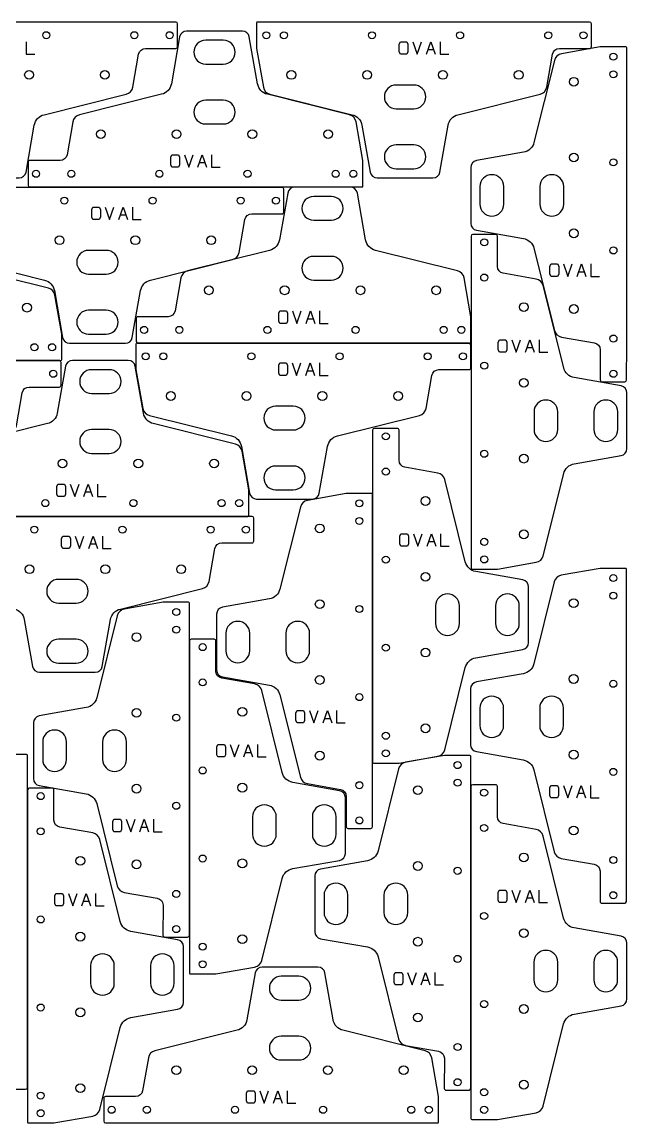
# Model space of a CAD drawing. Extents: x 0 to 2304, y 0 to 1250.
# Drawn here: x 1617 to 2304, y 0 to 1250 of the extents above; entities that cross this region are included whole.
import ezdxf

# ---------------------------------------------------------------- set-up
doc = ezdxf.new("R2010")
doc.units = 0
doc.layers.get('0').update_dxf_attribs({"linetype": 'CONTINUOUS'})
doc.layers.add('Layer 2', color=7, linetype='CONTINUOUS')

msp = doc.modelspace()

# ---------------------------------------------------------------- linework, layer by layer
for points in [[(1751.45, 1249.9973), (1414.5766, 1249.9973, 0.414213562), (1413.5766, 1248.9973), (1413.5766, 1219.9973), (1421.334, 1176.0027, 0.296213495), (1428.7629, 1168.0362), (1522.0144, 1144.786, -0.296213495), (1533.1577, 1132.8363), (1542.5432, 1079.6081, 0.363970234), (1550.4217, 1072.9973), (1613.7314, 1072.9973, 0.363970234), (1621.6099, 1079.6081), (1630.9955, 1132.8363, -0.296213495), (1642.1387, 1144.786), (1735.3903, 1168.0362, 0.296213495), (1742.8191, 1176.0027), (1749.4105, 1213.3841, -0.364085196), (1757.2922, 1219.9949), (1791.5758, 1219.981, 0.414332493), (1793.5766, 1221.981), (1793.5766, 1247.981, 0.414094641), (1791.5774, 1249.981)], [(2221.1457, 1249.973), (1884.2723, 1249.973, 0.414213562), (1883.2723, 1248.973), (1883.2723, 1219.973), (1891.0297, 1175.9784, 0.296213495), (1898.4586, 1168.0119), (1991.7101, 1144.7617, -0.296213495), (2002.8534, 1132.812), (2012.2389, 1079.5838, 0.363970234), (2020.1174, 1072.973), (2083.4271, 1072.973, 0.363970234), (2091.3056, 1079.5838), (2100.6912, 1132.812, -0.296213495), (2111.8344, 1144.7617), (2205.086, 1168.0119, 0.296213495), (2212.5148, 1175.9784), (2219.1062, 1213.3598, -0.364085196), (2226.9879, 1219.9706), (2261.2715, 1219.9567, 0.414332493), (2263.2723, 1221.9567), (2263.2723, 1247.9567, 0.414094641), (2261.2731, 1249.9567)], [(1666.1266, 1062.7468), (2003, 1062.7468, 0.414213562), (2004, 1063.7468), (2004, 1092.7468), (1996.2426, 1136.7414, 0.296213495), (1988.8137, 1144.7079), (1895.5622, 1167.9581, -0.296213495), (1884.4189, 1179.9078), (1875.0334, 1233.136, 0.363970234), (1867.1549, 1239.7468), (1803.8452, 1239.7468, 0.363970234), (1795.9667, 1233.136), (1786.5811, 1179.9078, -0.296213495), (1775.4379, 1167.9581), (1682.1863, 1144.7079, 0.296213495), (1674.7575, 1136.7414), (1668.1661, 1099.36, -0.364085196), (1660.2844, 1092.7492), (1626.0008, 1092.7631, 0.414332493), (1624, 1090.7631), (1624, 1064.7631, 0.414094641), (1625.9992, 1062.7631)], [(1825.5, 1229.2468, 1), (1825.5, 1202.2468), (1845.5, 1202.2468, 1), (1845.5, 1229.2468)], [(2303.2898, 883.7951), (2303.2898, 1220.6686, 0.414213562), (2302.2898, 1221.6686), (2273.2898, 1221.6686), (2229.2952, 1213.9111, 0.296213495), (2221.3287, 1206.4823), (2198.0785, 1113.2308, -0.296213495), (2186.1288, 1102.0875), (2132.9006, 1092.7019, 0.363970234), (2126.2898, 1084.8234), (2126.2898, 1021.5137, 0.363970234), (2132.9006, 1013.6353), (2186.1288, 1004.2497, -0.296213495), (2198.0785, 993.1064), (2221.3287, 899.8549, 0.296213495), (2229.2952, 892.426), (2266.6766, 885.8347, -0.364085196), (2273.2874, 877.953), (2273.2735, 843.6694, 0.414332493), (2275.2735, 841.6686), (2301.2735, 841.6686, 0.414094641), (2303.2735, 843.6678)], [(2061.7723, 1151.473, 1), (2061.7723, 1178.473), (2041.7723, 1178.473, 1), (2041.7723, 1151.473)], [(1825.5, 1161.2468, 1), (1825.5, 1134.2468), (1845.5, 1134.2468, 1), (1845.5, 1161.2468)], [(2061.7723, 1083.473, 1), (2061.7723, 1110.473), (2041.7723, 1110.473, 1), (2041.7723, 1083.473)], [(2136.7898, 1043.1686, 1), (2163.7898, 1043.1686), (2163.7898, 1063.1686, 1), (2136.7898, 1063.1686)], [(2204.7898, 1043.1686, 1), (2231.7898, 1043.1686), (2231.7898, 1063.1686, 1), (2204.7898, 1063.1686)], [(1788.7433, 885.4862), (2125.6167, 885.4862, 0.414213562), (2126.6167, 886.4862), (2126.6167, 915.4862), (2118.8593, 959.4808, 0.296213495), (2111.4304, 967.4473), (2018.1789, 990.6975, -0.296213495), (2007.0356, 1002.6472), (1997.6501, 1055.8754, 0.363970234), (1989.7716, 1062.4862), (1926.4619, 1062.4862, 0.363970234), (1918.5834, 1055.8754), (1909.1978, 1002.6472, -0.296213495), (1898.0546, 990.6975), (1804.803, 967.4473, 0.296213495), (1797.3742, 959.4808), (1790.7828, 922.0994, -0.364085196), (1782.9011, 915.4886), (1748.6175, 915.5025, 0.414332493), (1746.6167, 913.5025), (1746.6167, 887.5025, 0.414094641), (1748.6159, 885.5025)], [(1872.0619, 1062.2603), (1535.1885, 1062.2603, 0.414213562), (1534.1885, 1061.2603), (1534.1885, 1032.2603), (1541.9459, 988.2657, 0.296213495), (1549.3748, 980.2992), (1642.6263, 957.049, -0.296213495), (1653.7696, 945.0993), (1663.1551, 891.8711, 0.363970234), (1671.0336, 885.2603), (1734.3433, 885.2603, 0.363970234), (1742.2218, 891.8711), (1751.6074, 945.0993, -0.296213495), (1762.7506, 957.049), (1856.0022, 980.2992, 0.296213495), (1863.431, 988.2657), (1870.0224, 1025.6471, -0.364085196), (1877.9041, 1032.2579), (1912.1877, 1032.244, 0.414332493), (1914.1885, 1034.244), (1914.1885, 1060.244, 0.414094641), (1912.1893, 1062.244)], [(1948.1167, 1051.9862, 1), (1948.1167, 1024.9862), (1968.1167, 1024.9862, 1), (1968.1167, 1051.9862)], [(1324.3296, 865.8078), (1661.203, 865.8078, 0.414213562), (1662.203, 866.8078), (1662.203, 895.8078), (1654.4456, 939.8024, 0.296213495), (1647.0167, 947.7689), (1553.7652, 971.0191, -0.296213495), (1542.6219, 982.9688), (1533.2364, 1036.197, 0.363970234), (1525.3579, 1042.8078), (1462.0482, 1042.8078, 0.363970234), (1454.1697, 1036.197), (1444.7841, 982.9688, -0.296213495), (1433.6409, 971.0191), (1340.3893, 947.7689, 0.296213495), (1332.9605, 939.8024), (1326.3691, 902.421, -0.364085196), (1318.4874, 895.8102), (1284.2038, 895.8241, 0.414332493), (1282.203, 893.8241), (1282.203, 867.8241, 0.414094641), (1284.2022, 865.8241)], [(2126.631, 966.7707), (2126.631, 629.8973, 0.414213562), (2127.631, 628.8973), (2156.631, 628.8973), (2200.6256, 636.6547, 0.296213495), (2208.5921, 644.0836), (2231.8423, 737.3351, -0.296213495), (2243.792, 748.4784), (2297.0202, 757.8639, 0.363970234), (2303.631, 765.7424), (2303.631, 829.0521, 0.363970234), (2297.0202, 836.9306), (2243.792, 846.3162, -0.296213495), (2231.8423, 857.4594), (2208.5921, 950.711, 0.296213495), (2200.6256, 958.1398), (2163.2442, 964.7312, -0.364085196), (2156.6334, 972.6129), (2156.6473, 1006.8965, 0.414332493), (2154.6473, 1008.8973), (2128.6473, 1008.8973, 0.414094641), (2126.6473, 1006.8981)], [(1712.6885, 963.7603, 1), (1712.6885, 990.7603), (1692.6885, 990.7603, 1), (1692.6885, 963.7603)], [(1948.1167, 983.9862, 1), (1948.1167, 956.9862), (1968.1167, 956.9862, 1), (1968.1167, 983.9862)], [(1712.6885, 895.7603, 1), (1712.6885, 922.7603), (1692.6885, 922.7603, 1), (1692.6885, 895.7603)], [(2084.3031, 885.452), (1747.4297, 885.452, 0.414213562), (1746.4297, 884.452), (1746.4297, 855.452), (1754.1871, 811.4574, 0.296213495), (1761.616, 803.4909), (1854.8675, 780.2407, -0.296213495), (1866.0108, 768.291), (1875.3963, 715.0628, 0.363970234), (1883.2748, 708.452), (1946.5845, 708.452, 0.363970234), (1954.463, 715.0628), (1963.8486, 768.291, -0.296213495), (1974.9918, 780.2407), (2068.2434, 803.4909, 0.296213495), (2075.6722, 811.4574), (2082.2636, 848.8388, -0.364085196), (2090.1453, 855.4496), (2124.4289, 855.4357, 0.414332493), (2126.4297, 857.4357), (2126.4297, 883.4357, 0.414094641), (2124.4305, 885.4357)], [(1619.344, 865.6718), (1282.4706, 865.6718, 0.414213562), (1281.4706, 864.6718), (1281.4706, 835.6718), (1289.228, 791.6772, 0.296213495), (1296.6569, 783.7107), (1389.9084, 760.4605, -0.296213495), (1401.0517, 748.5108), (1410.4372, 695.2826, 0.363970234), (1418.3157, 688.6718), (1481.6254, 688.6718, 0.363970234), (1489.5039, 695.2826), (1498.8895, 748.5108, -0.296213495), (1510.0327, 760.4605), (1603.2843, 783.7107, 0.296213495), (1610.7131, 791.6772), (1617.3045, 829.0586, -0.364085196), (1625.1862, 835.6694), (1659.4698, 835.6555, 0.414332493), (1661.4706, 837.6555), (1661.4706, 863.6555, 0.414094641), (1659.4714, 865.6555)], [(1536.6603, 688.8458), (1873.5337, 688.8458, 0.414213562), (1874.5337, 689.8458), (1874.5337, 718.8458), (1866.7763, 762.8404, 0.296213495), (1859.3474, 770.8069), (1766.0959, 794.0571, -0.296213495), (1754.9526, 806.0068), (1745.5671, 859.235, 0.363970234), (1737.6886, 865.8458), (1674.3789, 865.8458, 0.363970234), (1666.5004, 859.235), (1657.1148, 806.0068, -0.296213495), (1645.9716, 794.0571), (1552.72, 770.8069, 0.296213495), (1545.2912, 762.8404), (1538.6998, 725.459, -0.364085196), (1530.8181, 718.8482), (1496.5345, 718.8621, 0.414332493), (1494.5337, 716.8621), (1494.5337, 690.8621, 0.414094641), (1496.5329, 688.8621)], [(1696.0337, 855.3458, 1), (1696.0337, 828.3458), (1716.0337, 828.3458, 1), (1716.0337, 855.3458)], [(1924.9297, 786.952, 1), (1924.9297, 813.952), (1904.9297, 813.952, 1), (1904.9297, 786.952)], [(2225.131, 807.3973, 1), (2198.131, 807.3973), (2198.131, 787.3973, 1), (2225.131, 787.3973)], [(2293.131, 807.3973, 1), (2266.131, 807.3973), (2266.131, 787.3973, 1), (2293.131, 787.3973)], [(2014.9621, 746.6027), (2014.9621, 409.7293, 0.414213562), (2015.9621, 408.7293), (2044.9621, 408.7293), (2088.9567, 416.4867, 0.296213495), (2096.9232, 423.9156), (2120.1734, 517.1671, -0.296213495), (2132.1231, 528.3104), (2185.3513, 537.6959, 0.363970234), (2191.9621, 545.5744), (2191.9621, 608.8841, 0.363970234), (2185.3513, 616.7626), (2132.1231, 626.1482, -0.296213495), (2120.1734, 637.2914), (2096.9232, 730.543, 0.296213495), (2088.9567, 737.9718), (2051.5753, 744.5632, -0.364085196), (2044.9645, 752.4449), (2044.9784, 786.7285, 0.414332493), (2042.9784, 788.7293), (2016.9784, 788.7293, 0.414094641), (2014.9784, 786.7301)], [(1696.0337, 787.3458, 1), (1696.0337, 760.3458), (1716.0337, 760.3458, 1), (1716.0337, 787.3458)], [(1924.9297, 718.952, 1), (1924.9297, 745.952), (1904.9297, 745.952, 1), (1904.9297, 718.952)], [(2014.9481, 376.766), (2014.9481, 713.6395, 0.414213562), (2013.9481, 714.6395), (1984.9481, 714.6395), (1940.9535, 706.8821, 0.296213495), (1932.987, 699.4532), (1909.7368, 606.2017, -0.296213495), (1897.7871, 595.0584), (1844.5589, 585.6728, 0.363970234), (1837.9481, 577.7944), (1837.9481, 514.4846, 0.363970234), (1844.5589, 506.6062), (1897.7871, 497.2206, -0.296213495), (1909.7368, 486.0773), (1932.987, 392.8258, 0.296213495), (1940.9535, 385.3969), (1978.3349, 378.8056, -0.364085196), (1984.9457, 370.9239), (1984.9318, 336.6403, 0.414332493), (1986.9318, 334.6395), (2012.9318, 334.6395, 0.414094641), (2014.9318, 336.6387)], [(1837.9728, 688.8135), (1501.0994, 688.8135, 0.414213562), (1500.0994, 687.8135), (1500.0994, 658.8135), (1507.8568, 614.8189, 0.296213495), (1515.2857, 606.8524), (1608.5372, 583.6022, -0.296213495), (1619.6805, 571.6525), (1629.066, 518.4243, 0.363970234), (1636.9445, 511.8135), (1700.2542, 511.8135, 0.363970234), (1708.1327, 518.4243), (1717.5183, 571.6525, -0.296213495), (1728.6615, 583.6022), (1821.9131, 606.8524, 0.296213495), (1829.3419, 614.8189), (1835.9333, 652.2003, -0.364085196), (1843.815, 658.8111), (1878.0986, 658.7972, 0.414332493), (1880.0994, 660.7972), (1880.0994, 686.7972, 0.414094641), (1878.1002, 688.7972)], [(2303.0982, 291.8993), (2303.0982, 628.7728, 0.414213562), (2302.0982, 629.7728), (2273.0982, 629.7728), (2229.1036, 622.0153, 0.296213495), (2221.1371, 614.5865), (2197.8869, 521.3349, -0.296213495), (2185.9372, 510.1916), (2132.709, 500.8061, 0.363970234), (2126.0982, 492.9276), (2126.0982, 429.6179, 0.363970234), (2132.709, 421.7394), (2185.9372, 412.3539, -0.296213495), (2197.8869, 401.2106), (2221.1371, 307.9591, 0.296213495), (2229.1036, 300.5302), (2266.485, 293.9388, -0.364085196), (2273.0958, 286.0571), (2273.0819, 251.7736, 0.414332493), (2275.0819, 249.7728), (2301.0819, 249.7728, 0.414094641), (2303.0819, 251.7719)], [(1678.5994, 590.3135, 1), (1678.5994, 617.3135), (1658.5994, 617.3135, 1), (1658.5994, 590.3135)], [(2113.4621, 587.2293, 1), (2086.4621, 587.2293), (2086.4621, 567.2293, 1), (2113.4621, 567.2293)], [(2181.4621, 587.2293, 1), (2154.4621, 587.2293), (2154.4621, 567.2293, 1), (2181.4621, 567.2293)], [(1807.0831, 253.386), (1807.0831, 590.2594, 0.414213562), (1806.0831, 591.2594), (1777.0831, 591.2594), (1733.0885, 583.502, 0.296213495), (1725.122, 576.0731), (1701.8718, 482.8216, -0.296213495), (1689.9221, 471.6783), (1636.6939, 462.2927, 0.363970234), (1630.0831, 454.4143), (1630.0831, 391.1045, 0.363970234), (1636.6939, 383.2261), (1689.9221, 373.8405, -0.296213495), (1701.8718, 362.6972), (1725.122, 269.4457, 0.296213495), (1733.0885, 262.0168), (1770.4699, 255.4255, -0.364085196), (1777.0807, 247.5438), (1777.0668, 213.2602, 0.414332493), (1779.0668, 211.2594), (1805.0668, 211.2594, 0.414094641), (1807.0668, 213.2586)], [(1848.4481, 536.1395, 1), (1875.4481, 536.1395), (1875.4481, 556.1395, 1), (1848.4481, 556.1395)], [(1916.4481, 536.1395, 1), (1943.4481, 536.1395), (1943.4481, 556.1395, 1), (1916.4481, 556.1395)], [(1678.5994, 522.3135, 1), (1678.5994, 549.3135), (1658.5994, 549.3135, 1), (1658.5994, 522.3135)], [(1807.1022, 507.2524), (1807.1022, 170.379, 0.414213562), (1808.1022, 169.379), (1837.1022, 169.379), (1881.0968, 177.1364, 0.296213495), (1889.0633, 184.5653), (1912.3135, 277.8168, -0.296213495), (1924.2632, 288.9601), (1977.4914, 298.3456, 0.363970234), (1984.1022, 306.2241), (1984.1022, 369.5338, 0.363970234), (1977.4914, 377.4123), (1924.2632, 386.7979, -0.296213495), (1912.3135, 397.9411), (1889.0633, 491.1927, 0.296213495), (1881.0968, 498.6215), (1843.7154, 505.2129, -0.364085196), (1837.1046, 513.0946), (1837.1185, 547.3782, 0.414332493), (1835.1185, 549.379), (1809.1185, 549.379, 0.414094641), (1807.1185, 547.3798)], [(2136.5982, 451.2728, 1), (2163.5982, 451.2728), (2163.5982, 471.2728, 1), (2136.5982, 471.2728)], [(2204.5982, 451.2728, 1), (2231.5982, 451.2728), (2231.5982, 471.2728, 1), (2204.5982, 471.2728)], [(1640.5831, 412.7594, 1), (1667.5831, 412.7594), (1667.5831, 432.7594, 1), (1640.5831, 432.7594)], [(1708.5831, 412.7594, 1), (1735.5831, 412.7594), (1735.5831, 432.7594, 1), (1708.5831, 432.7594)], [(1623.209, 80.6982), (1623.209, 417.5716, 0.414213562), (1622.209, 418.5716), (1593.209, 418.5716), (1549.2144, 410.8142, 0.296213495), (1541.2479, 403.3853), (1517.9977, 310.1338, -0.296213495), (1506.048, 298.9905), (1452.8198, 289.6049, 0.363970234), (1446.209, 281.7265), (1446.209, 218.4168, 0.363970234), (1452.8198, 210.5383), (1506.048, 201.1527, -0.296213495), (1517.9977, 190.0094), (1541.2479, 96.7579, 0.296213495), (1549.2144, 89.3291), (1586.5958, 82.7377, -0.364085196), (1593.2066, 74.856), (1593.1927, 40.5724, 0.414332493), (1595.1927, 38.5716), (1621.1927, 38.5716, 0.414094641), (1623.1927, 40.5708)], [(2126.368, 79.586), (2126.368, 416.4595, 0.414213562), (2125.368, 417.4595), (2096.368, 417.4595), (2052.3734, 409.702, 0.296213495), (2044.4069, 402.2732), (2021.1567, 309.0217, -0.296213495), (2009.207, 297.8784), (1955.9788, 288.4928, 0.363970234), (1949.368, 280.6143), (1949.368, 217.3046, 0.363970234), (1955.9788, 209.4262), (2009.207, 200.0406, -0.296213495), (2021.1567, 188.8973), (2044.4069, 95.6458, 0.296213495), (2052.3734, 88.2169), (2089.7548, 81.6256, -0.364085196), (2096.3656, 73.7439), (2096.3517, 39.4603, 0.414332493), (2098.3517, 37.4595), (2124.3517, 37.4595, 0.414094641), (2126.3517, 39.4587)], [(1623.3078, 338.1396), (1623.3078, 1.2662, 0.414213562), (1624.3078, 0.2662), (1653.3078, 0.2662), (1697.3024, 8.0236, 0.296213495), (1705.2689, 15.4525), (1728.5191, 108.704, -0.296213495), (1740.4688, 119.8473), (1793.697, 129.2328, 0.363970234), (1800.3078, 137.1113), (1800.3078, 200.421, 0.363970234), (1793.697, 208.2995), (1740.4688, 217.6851, -0.296213495), (1728.5191, 228.8283), (1705.2689, 322.0799, 0.296213495), (1697.3024, 329.5087), (1659.921, 336.1001, -0.364085196), (1653.3102, 343.9818), (1653.3241, 378.2654, 0.414332493), (1651.3241, 380.2662), (1625.3241, 380.2662, 0.414094641), (1623.3241, 378.267)], [(2126.54, 342.0296), (2126.54, 5.1562, 0.414213562), (2127.54, 4.1562), (2156.54, 4.1562), (2200.5346, 11.9136, 0.296213495), (2208.5011, 19.3425), (2231.7513, 112.594, -0.296213495), (2243.701, 123.7373), (2296.9292, 133.1229, 0.363970234), (2303.54, 141.0013), (2303.54, 204.3111, 0.363970234), (2296.9292, 212.1895), (2243.701, 221.5751, -0.296213495), (2231.7513, 232.7184), (2208.5011, 325.9699, 0.296213495), (2200.5346, 333.3988), (2163.1532, 339.9901, -0.364085196), (2156.5424, 347.8718), (2156.5563, 382.1554, 0.414332493), (2154.5563, 384.1562), (2128.5563, 384.1562, 0.414094641), (2126.5563, 382.157)], [(1905.6022, 347.879, 1), (1878.6022, 347.879), (1878.6022, 327.879, 1), (1905.6022, 327.879)], [(1973.6022, 347.879, 1), (1946.6022, 347.879), (1946.6022, 327.879, 1), (1973.6022, 327.879)], [(1959.868, 238.9595, 1), (1986.868, 238.9595), (1986.868, 258.9595, 1), (1959.868, 258.9595)], [(2027.868, 238.9595, 1), (2054.868, 238.9595), (2054.868, 258.9595, 1), (2027.868, 258.9595)], [(1721.8078, 178.7662, 1), (1694.8078, 178.7662), (1694.8078, 158.7662, 1), (1721.8078, 158.7662)], [(1789.8078, 178.7662, 1), (1762.8078, 178.7662), (1762.8078, 158.7662, 1), (1789.8078, 158.7662)], [(2225.04, 182.6562, 1), (2198.04, 182.6562), (2198.04, 162.6562, 1), (2225.04, 162.6562)], [(2293.04, 182.6562, 1), (2266.04, 182.6562), (2266.04, 162.6562, 1), (2293.04, 162.6562)], [(1751.8833, 0.2096), (2088.7567, 0.2096, 0.414213562), (2089.7567, 1.2096), (2089.7567, 30.2096), (2081.9993, 74.2042, 0.296213495), (2074.5704, 82.1706), (1981.3189, 105.4209, -0.296213495), (1970.1756, 117.3706), (1960.7901, 170.5987, 0.363970234), (1952.9116, 177.2096), (1889.6019, 177.2096, 0.363970234), (1881.7234, 170.5987), (1872.3378, 117.3706, -0.296213495), (1861.1946, 105.4209), (1767.943, 82.1706, 0.296213495), (1760.5142, 74.2042), (1753.9228, 36.8227, -0.364085196), (1746.0411, 30.2119), (1711.7575, 30.2258, 0.414332493), (1709.7567, 28.2258), (1709.7567, 2.2258, 0.414094641), (1711.7559, 0.2258)], [(1911.2567, 166.7096, 1), (1911.2567, 139.7096), (1931.2567, 139.7096, 1), (1931.2567, 166.7096)], [(1911.2567, 98.7096, 1), (1911.2567, 71.7096), (1931.2567, 71.7096, 1), (1931.2567, 98.7096)]]:
    msp.add_lwpolyline(points, format="xyb", close=True)
for centre, radius in [((1644.5766, 1234.9973), 4), ((1744.5766, 1234.9973), 4), ((1784.5766, 1234.9973), 4), ((1894.2723, 1234.973), 4), ((1914.2723, 1234.973), 4), ((2014.2723, 1234.973), 4), ((2114.2723, 1234.973), 4), ((2214.2723, 1234.973), 4), ((2254.2723, 1234.973), 4), ((2288.2898, 1210.6686), 4), ((1625.0766, 1189.9973), 5), ((1711.0766, 1189.9973), 5), ((1922.7723, 1189.973), 5), ((2008.7723, 1189.973), 5), ((2094.7723, 1189.973), 5), ((2180.7723, 1189.973), 5), ((2288.2898, 1190.6686), 4), ((2243.2898, 1182.1686), 5), ((1706.5, 1122.7468), 5), ((1792.5, 1122.7468), 5), ((1878.5, 1122.7468), 5), ((1964.5, 1122.7468), 5), ((2243.2898, 1096.1686), 5), ((2288.2898, 1090.6686), 4), ((1633, 1077.7468), 4), ((1673, 1077.7468), 4), ((1773, 1077.7468), 4), ((1873, 1077.7468), 4), ((1973, 1077.7468), 4), ((1993, 1077.7468), 4), ((1665.1885, 1047.2603), 4), ((1765.1885, 1047.2603), 4), ((1865.1885, 1047.2603), 4), ((1905.1885, 1047.2603), 4), ((2243.2898, 1010.1686), 5), ((1659.6885, 1002.2603), 5), ((1745.6885, 1002.2603), 5), ((1831.6885, 1002.2603), 5), ((2141.631, 999.8973), 4), ((2288.2898, 990.6686), 4), ((2141.631, 959.8973), 4), ((1829.1167, 945.4862), 5), ((1915.1167, 945.4862), 5), ((2001.1167, 945.4862), 5), ((2087.1167, 945.4862), 5), ((1622.703, 925.8078), 5), ((2186.631, 926.3973), 5), ((2243.2898, 924.1686), 5), ((1755.6167, 900.4862), 4), ((1795.6167, 900.4862), 4), ((1895.6167, 900.4862), 4), ((1995.6167, 900.4862), 4), ((2095.6167, 900.4862), 4), ((2115.6167, 900.4862), 4), ((2288.2898, 890.6686), 4), ((1631.203, 880.8078), 4), ((1651.203, 880.8078), 4), ((1757.4297, 870.452), 4), ((1777.4297, 870.452), 4), ((1877.4297, 870.452), 4), ((1977.4297, 870.452), 4), ((2077.4297, 870.452), 4), ((2117.4297, 870.452), 4), ((2141.631, 859.8973), 4), ((1652.4706, 850.6718), 4), ((2288.2898, 850.6686), 4), ((2186.631, 840.3973), 5), ((1785.9297, 825.452), 5), ((1871.9297, 825.452), 5), ((1957.9297, 825.452), 5), ((2043.9297, 825.452), 5), ((2029.9621, 779.7293), 4), ((2141.631, 759.8973), 4), ((1663.0337, 748.8458), 5), ((1749.0337, 748.8458), 5), ((1835.0337, 748.8458), 5), ((2186.631, 754.3973), 5), ((2029.9621, 739.7293), 4), ((1643.5337, 703.8458), 4), ((1743.5337, 703.8458), 4), ((1843.5337, 703.8458), 4), ((1863.5337, 703.8458), 4), ((1999.9481, 703.6395), 4), ((2074.9621, 706.2293), 5), ((1999.9481, 683.6395), 4), ((1631.0994, 673.8135), 4), ((1731.0994, 673.8135), 4), ((1831.0994, 673.8135), 4), ((1871.0994, 673.8135), 4), ((1954.9481, 675.1395), 5), ((2141.631, 659.8973), 4), ((2186.631, 668.3973), 5), ((2029.9621, 639.7293), 4), ((2141.631, 639.8973), 4), ((1625.5994, 628.8135), 5), ((1711.5994, 628.8135), 5), ((1797.5994, 628.8135), 5), ((2074.9621, 620.2293), 5), ((2288.0982, 618.7728), 4), ((2288.0982, 598.7728), 4), ((1954.9481, 589.1395), 5), ((1999.9481, 583.6395), 4), ((2243.0982, 590.2728), 5), ((1792.0831, 580.2594), 4), ((1792.0831, 560.2594), 4), ((1747.0831, 551.7594), 5), ((1822.1022, 540.379), 4), ((2029.9621, 539.7293), 4), ((2074.9621, 534.2293), 5), ((1822.1022, 500.379), 4), ((1954.9481, 503.1395), 5), ((2243.0982, 504.2728), 5), ((2288.0982, 498.7728), 4), ((1999.9481, 483.6395), 4), ((1747.0831, 465.7594), 5), ((1792.0831, 460.2594), 4), ((1867.1022, 466.879), 5), ((2074.9621, 448.2293), 5), ((2029.9621, 439.7293), 4), ((1954.9481, 417.1395), 5), ((2029.9621, 419.7293), 4), ((2243.0982, 418.2728), 5), ((1822.1022, 400.379), 4), ((2111.368, 406.4595), 4), ((2288.0982, 398.7728), 4), ((1999.9481, 383.6395), 4), ((2111.368, 386.4595), 4), ((1638.3078, 371.2662), 4), ((1747.0831, 379.7594), 5), ((1867.1022, 380.879), 5), ((2066.368, 377.9595), 5), ((2141.54, 375.1562), 4), ((1792.0831, 360.2594), 4), ((1999.9481, 343.6395), 4), ((2141.54, 335.1562), 4), ((1638.3078, 331.2662), 4), ((2243.0982, 332.2728), 5), ((1683.3078, 297.7662), 5), ((1822.1022, 300.379), 4), ((2186.54, 301.6562), 5), ((2288.0982, 298.7728), 4), ((1747.0831, 293.7594), 5), ((1867.1022, 294.879), 5), ((2066.368, 291.9595), 5), ((2111.368, 286.4595), 4), ((1792.0831, 260.2594), 4), ((2288.0982, 258.7728), 4), ((2141.54, 235.1562), 4), ((1638.3078, 231.2662), 4), ((1683.3078, 211.7662), 5), ((1792.0831, 220.2594), 4), ((1867.1022, 208.879), 5), ((2186.54, 215.6562), 5), ((1822.1022, 200.379), 4), ((2066.368, 205.9595), 5), ((2111.368, 186.4595), 4), ((1822.1022, 180.379), 4), ((2141.54, 135.1562), 4), ((1638.3078, 131.2662), 4), ((1683.3078, 125.7662), 5), ((2186.54, 129.6562), 5), ((2066.368, 119.9595), 5), ((2111.368, 86.4595), 4), ((1792.2567, 60.2096), 5), ((1878.2567, 60.2096), 5), ((1964.2567, 60.2096), 5), ((2050.2567, 60.2096), 5), ((2111.368, 46.4595), 4), ((1683.3078, 39.7662), 5), ((2141.54, 35.1562), 4), ((2186.54, 43.6562), 5), ((1638.3078, 31.2662), 4), ((1638.3078, 11.2662), 4), ((1718.7567, 15.2096), 4), ((1758.7567, 15.2096), 4), ((1858.7567, 15.2096), 4), ((1958.7567, 15.2096), 4), ((2058.7567, 15.2096), 4), ((2078.7567, 15.2096), 4), ((2141.54, 15.1562), 4)]:
    msp.add_circle(centre, radius)
at = {"layer": 'Layer 2'}
for p, q in [((1621.7469, 1227.5367), (1621.7469, 1213.4567)), ((2045.2426, 1224.8724), (2046.4746, 1227.5124)), ((2045.2426, 1216.0724), (2045.2426, 1224.8724)), ((2046.4746, 1227.5124), (2053.8666, 1227.5124)), ((2053.8666, 1227.5124), (2055.0986, 1224.8724)), ((2055.0986, 1224.8724), (2055.0986, 1216.0724)), ((2060.6426, 1227.5124), (2065.5706, 1213.4324)), ((2065.5706, 1213.4324), (2070.4986, 1227.5124)), ((2076.0426, 1213.4324), (2080.9706, 1227.5124)), ((2080.9706, 1227.5124), (2085.8986, 1213.4324)), ((2091.4426, 1227.5124), (2091.4426, 1213.4324)), ((1621.7469, 1213.4567), (1631.6029, 1213.4567)), ((2046.4746, 1213.4324), (2045.2426, 1216.0724)), ((2053.8666, 1213.4324), (2046.4746, 1213.4324)), ((2055.0986, 1216.0724), (2053.8666, 1213.4324)), ((2077.8906, 1218.7124), (2084.0506, 1218.7124)), ((2091.4426, 1213.4324), (2101.2986, 1213.4324)), ((1785.9737, 1096.6474), (1787.2057, 1099.2874)), ((1785.9737, 1087.8474), (1785.9737, 1096.6474)), ((1787.2057, 1085.2074), (1785.9737, 1087.8474)), ((1787.2057, 1099.2874), (1794.5977, 1099.2874)), ((1794.5977, 1099.2874), (1795.8297, 1096.6474)), ((1795.8297, 1087.8474), (1794.5977, 1085.2074)), ((1795.8297, 1096.6474), (1795.8297, 1087.8474)), ((1801.3737, 1099.2874), (1806.3017, 1085.2074)), ((1806.3017, 1085.2074), (1811.2297, 1099.2874)), ((1816.7737, 1085.2074), (1821.7017, 1099.2874)), ((1818.6217, 1090.4874), (1824.7817, 1090.4874)), ((1821.7017, 1099.2874), (1826.6297, 1085.2074)), ((1832.1737, 1099.2874), (1832.1737, 1085.2074)), ((1794.5977, 1085.2074), (1787.2057, 1085.2074)), ((1832.1737, 1085.2074), (1842.0297, 1085.2074)), ((1696.1588, 1037.1597), (1697.3908, 1039.7997)), ((1697.3908, 1039.7997), (1704.7828, 1039.7997)), ((1704.7828, 1039.7997), (1706.0148, 1037.1597)), ((1711.5588, 1039.7997), (1716.4868, 1025.7197)), ((1716.4868, 1025.7197), (1721.4148, 1039.7997)), ((1726.9588, 1025.7197), (1731.8868, 1039.7997)), ((1731.8868, 1039.7997), (1736.8148, 1025.7197)), ((1742.3588, 1039.7997), (1742.3588, 1025.7197)), ((1696.1588, 1028.3597), (1696.1588, 1037.1597)), ((1697.3908, 1025.7197), (1696.1588, 1028.3597)), ((1704.7828, 1025.7197), (1697.3908, 1025.7197)), ((1706.0148, 1028.3597), (1704.7828, 1025.7197)), ((1706.0148, 1037.1597), (1706.0148, 1028.3597)), ((1728.8068, 1030.9997), (1734.9668, 1030.9997)), ((1742.3588, 1025.7197), (1752.2148, 1025.7197)), ((2216.2612, 972.737), (2217.4932, 975.377)), ((2217.4932, 975.377), (2224.8852, 975.377)), ((2224.8852, 975.377), (2226.1172, 972.737)), ((2231.6612, 975.377), (2236.5892, 961.297)), ((2236.5892, 961.297), (2241.5172, 975.377)), ((2247.0612, 961.297), (2251.9892, 975.377)), ((2251.9892, 975.377), (2256.9172, 961.297)), ((2262.4612, 975.377), (2262.4612, 961.297)), ((2216.2612, 963.937), (2216.2612, 972.737)), ((2217.4932, 961.297), (2216.2612, 963.937)), ((2226.1172, 963.937), (2224.8852, 961.297)), ((2226.1172, 972.737), (2226.1172, 963.937)), ((2248.9092, 966.577), (2255.0692, 966.577)), ((2224.8852, 961.297), (2217.4932, 961.297)), ((2262.4612, 961.297), (2272.3172, 961.297)), ((1908.5904, 919.3868), (1909.8224, 922.0268)), ((1908.5904, 910.5868), (1908.5904, 919.3868)), ((1909.8224, 922.0268), (1917.2144, 922.0268)), ((1917.2144, 922.0268), (1918.4464, 919.3868)), ((1918.4464, 919.3868), (1918.4464, 910.5868)), ((1923.9904, 922.0268), (1928.9184, 907.9468)), ((1928.9184, 907.9468), (1933.8464, 922.0268)), ((1939.3904, 907.9468), (1944.3184, 922.0268)), ((1941.2384, 913.2268), (1947.3984, 913.2268)), ((1944.3184, 922.0268), (1949.2464, 907.9468)), ((1954.7904, 922.0268), (1954.7904, 907.9468)), ((1909.8224, 907.9468), (1908.5904, 910.5868)), ((1917.2144, 907.9468), (1909.8224, 907.9468)), ((1918.4464, 910.5868), (1917.2144, 907.9468)), ((1954.7904, 907.9468), (1964.6464, 907.9468)), ((2157.6036, 886.6289), (2158.8356, 889.2689)), ((2158.8356, 889.2689), (2166.2276, 889.2689)), ((2166.2276, 889.2689), (2167.4596, 886.6289)), ((2173.0036, 889.2689), (2177.9316, 875.1889)), ((2177.9316, 875.1889), (2182.8596, 889.2689)), ((2188.4036, 875.1889), (2193.3316, 889.2689)), ((2193.3316, 889.2689), (2198.2596, 875.1889)), ((2203.8036, 889.2689), (2203.8036, 875.1889)), ((2157.6036, 877.8289), (2157.6036, 886.6289)), ((2158.8356, 875.1889), (2157.6036, 877.8289)), ((2166.2276, 875.1889), (2158.8356, 875.1889)), ((2167.4596, 877.8289), (2166.2276, 875.1889)), ((2167.4596, 886.6289), (2167.4596, 877.8289)), ((2190.2516, 880.4689), (2196.4116, 880.4689)), ((2203.8036, 875.1889), (2213.6596, 875.1889)), ((1908.4, 860.3514), (1909.632, 862.9914)), ((1909.632, 862.9914), (1917.024, 862.9914)), ((1917.024, 862.9914), (1918.256, 860.3514)), ((1923.8, 862.9914), (1928.728, 848.9114)), ((1928.728, 848.9114), (1933.656, 862.9914)), ((1939.2, 848.9114), (1944.128, 862.9914)), ((1944.128, 862.9914), (1949.056, 848.9114)), ((1954.6, 862.9914), (1954.6, 848.9114)), ((1908.4, 851.5514), (1908.4, 860.3514)), ((1909.632, 848.9114), (1908.4, 851.5514)), ((1918.256, 851.5514), (1917.024, 848.9114)), ((1918.256, 860.3514), (1918.256, 851.5514)), ((1941.048, 854.1914), (1947.208, 854.1914)), ((1917.024, 848.9114), (1909.632, 848.9114)), ((1954.6, 848.9114), (1964.456, 848.9114)), ((1656.5074, 722.7464), (1657.7394, 725.3864)), ((1657.7394, 725.3864), (1665.1314, 725.3864)), ((1665.1314, 725.3864), (1666.3634, 722.7464)), ((1671.9074, 725.3864), (1676.8354, 711.3064)), ((1676.8354, 711.3064), (1681.7634, 725.3864)), ((1687.3074, 711.3064), (1692.2354, 725.3864)), ((1692.2354, 725.3864), (1697.1634, 711.3064)), ((1702.7074, 725.3864), (1702.7074, 711.3064)), ((1656.5074, 713.9464), (1656.5074, 722.7464)), ((1657.7394, 711.3064), (1656.5074, 713.9464)), ((1666.3634, 713.9464), (1665.1314, 711.3064)), ((1666.3634, 722.7464), (1666.3634, 713.9464)), ((1689.1554, 716.5864), (1695.3154, 716.5864)), ((1665.1314, 711.3064), (1657.7394, 711.3064)), ((1702.7074, 711.3064), (1712.5634, 711.3064)), ((1662.0697, 663.7129), (1663.3017, 666.3529)), ((1662.0697, 654.9129), (1662.0697, 663.7129)), ((1663.3017, 666.3529), (1670.6937, 666.3529)), ((1670.6937, 666.3529), (1671.9257, 663.7129)), ((1671.9257, 663.7129), (1671.9257, 654.9129)), ((1677.4697, 666.3529), (1682.3977, 652.2729)), ((1682.3977, 652.2729), (1687.3257, 666.3529)), ((1692.8697, 652.2729), (1697.7977, 666.3529)), ((1697.7977, 666.3529), (1702.7257, 652.2729)), ((1708.2697, 666.3529), (1708.2697, 652.2729)), ((2045.9347, 666.4609), (2047.1667, 669.1009)), ((2045.9347, 657.6609), (2045.9347, 666.4609)), ((2047.1667, 669.1009), (2054.5587, 669.1009)), ((2054.5587, 669.1009), (2055.7907, 666.4609)), ((2055.7907, 666.4609), (2055.7907, 657.6609)), ((2061.3347, 669.1009), (2066.2627, 655.0209)), ((2066.2627, 655.0209), (2071.1907, 669.1009)), ((2076.7347, 655.0209), (2081.6627, 669.1009)), ((2081.6627, 669.1009), (2086.5907, 655.0209)), ((2092.1347, 669.1009), (2092.1347, 655.0209)), ((1663.3017, 652.2729), (1662.0697, 654.9129)), ((1670.6937, 652.2729), (1663.3017, 652.2729)), ((1671.9257, 654.9129), (1670.6937, 652.2729)), ((1694.7177, 657.5529), (1700.8777, 657.5529)), ((1708.2697, 652.2729), (1718.1257, 652.2729)), ((2047.1667, 655.0209), (2045.9347, 657.6609)), ((2054.5587, 655.0209), (2047.1667, 655.0209)), ((2055.7907, 657.6609), (2054.5587, 655.0209)), ((2078.5827, 660.3009), (2084.7427, 660.3009)), ((2092.1347, 655.0209), (2101.9907, 655.0209)), ((1927.9195, 465.7079), (1929.1515, 468.3479)), ((1927.9195, 456.9079), (1927.9195, 465.7079)), ((1929.1515, 468.3479), (1936.5435, 468.3479)), ((1936.5435, 468.3479), (1937.7755, 465.7079)), ((1937.7755, 465.7079), (1937.7755, 456.9079)), ((1943.3195, 468.3479), (1948.2475, 454.2679)), ((1948.2475, 454.2679), (1953.1755, 468.3479)), ((1958.7195, 454.2679), (1963.6475, 468.3479)), ((1963.6475, 468.3479), (1968.5755, 454.2679)), ((1974.1195, 468.3479), (1974.1195, 454.2679)), ((1929.1515, 454.2679), (1927.9195, 456.9079)), ((1936.5435, 454.2679), (1929.1515, 454.2679)), ((1937.7755, 456.9079), (1936.5435, 454.2679)), ((1960.5675, 459.5479), (1966.7275, 459.5479)), ((1974.1195, 454.2679), (1983.9755, 454.2679)), ((1838.0748, 427.1106), (1839.3068, 429.7506)), ((1838.0748, 418.3106), (1838.0748, 427.1106)), ((1839.3068, 429.7506), (1846.6988, 429.7506)), ((1846.6988, 429.7506), (1847.9308, 427.1106)), ((1847.9308, 427.1106), (1847.9308, 418.3106)), ((1853.4748, 429.7506), (1858.4028, 415.6706)), ((1858.4028, 415.6706), (1863.3308, 429.7506)), ((1868.8748, 415.6706), (1873.8028, 429.7506)), ((1873.8028, 429.7506), (1878.7308, 415.6706)), ((1884.2748, 429.7506), (1884.2748, 415.6706)), ((1839.3068, 415.6706), (1838.0748, 418.3106)), ((1846.6988, 415.6706), (1839.3068, 415.6706)), ((1847.9308, 418.3106), (1846.6988, 415.6706)), ((1870.7228, 420.9506), (1876.8828, 420.9506)), ((1884.2748, 415.6706), (1894.1308, 415.6706)), ((2216.0696, 380.8411), (2217.3016, 383.4811)), ((2216.0696, 372.0411), (2216.0696, 380.8411)), ((2217.3016, 383.4811), (2224.6936, 383.4811)), ((2224.6936, 383.4811), (2225.9256, 380.8411)), ((2225.9256, 380.8411), (2225.9256, 372.0411)), ((2231.4696, 383.4811), (2236.3976, 369.4011)), ((2236.3976, 369.4011), (2241.3256, 383.4811)), ((2246.8696, 369.4011), (2251.7976, 383.4811)), ((2251.7976, 383.4811), (2256.7256, 369.4011)), ((2262.2696, 383.4811), (2262.2696, 369.4011)), ((2217.3016, 369.4011), (2216.0696, 372.0411)), ((2224.6936, 369.4011), (2217.3016, 369.4011)), ((2225.9256, 372.0411), (2224.6936, 369.4011)), ((2248.7176, 374.6811), (2254.8776, 374.6811)), ((2262.2696, 369.4011), (2272.1256, 369.4011)), ((1720.0545, 342.3278), (1721.2865, 344.9678)), ((1720.0545, 333.5278), (1720.0545, 342.3278)), ((1721.2865, 344.9678), (1728.6785, 344.9678)), ((1728.6785, 344.9678), (1729.9105, 342.3278)), ((1729.9105, 342.3278), (1729.9105, 333.5278)), ((1735.4545, 344.9678), (1740.3825, 330.8878)), ((1740.3825, 330.8878), (1745.3105, 344.9678)), ((1750.8545, 330.8878), (1755.7825, 344.9678)), ((1755.7825, 344.9678), (1760.7105, 330.8878)), ((1766.2545, 344.9678), (1766.2545, 330.8878)), ((1721.2865, 330.8878), (1720.0545, 333.5278)), ((1728.6785, 330.8878), (1721.2865, 330.8878)), ((1729.9105, 333.5278), (1728.6785, 330.8878)), ((1752.7025, 336.1678), (1758.8625, 336.1678)), ((1766.2545, 330.8878), (1776.1105, 330.8878)), ((2157.5126, 261.8878), (2158.7446, 264.5278)), ((2158.7446, 264.5278), (2166.1366, 264.5278)), ((2166.1366, 264.5278), (2167.3686, 261.8878)), ((2172.9126, 264.5278), (2177.8406, 250.4478)), ((2177.8406, 250.4478), (2182.7686, 264.5278)), ((2188.3126, 250.4478), (2193.2406, 264.5278)), ((2193.2406, 264.5278), (2198.1686, 250.4478)), ((2203.7126, 264.5278), (2203.7126, 250.4478)), ((1654.2804, 257.9978), (1655.5124, 260.6378)), ((1654.2804, 249.1978), (1654.2804, 257.9978)), ((1655.5124, 260.6378), (1662.9044, 260.6378)), ((1662.9044, 260.6378), (1664.1364, 257.9978)), ((1664.1364, 257.9978), (1664.1364, 249.1978)), ((1669.6804, 260.6378), (1674.6084, 246.5578)), ((1674.6084, 246.5578), (1679.5364, 260.6378)), ((1685.0804, 246.5578), (1690.0084, 260.6378)), ((1686.9284, 251.8378), (1693.0884, 251.8378)), ((1690.0084, 260.6378), (1694.9364, 246.5578)), ((1700.4804, 260.6378), (1700.4804, 246.5578)), ((2157.5126, 253.0878), (2157.5126, 261.8878)), ((2158.7446, 250.4478), (2157.5126, 253.0878)), ((2166.1366, 250.4478), (2158.7446, 250.4478)), ((2167.3686, 253.0878), (2166.1366, 250.4478)), ((2167.3686, 261.8878), (2167.3686, 253.0878)), ((2190.1606, 255.7278), (2196.3206, 255.7278)), ((2203.7126, 250.4478), (2213.5686, 250.4478)), ((1655.5124, 246.5578), (1654.2804, 249.1978)), ((1662.9044, 246.5578), (1655.5124, 246.5578)), ((1664.1364, 249.1978), (1662.9044, 246.5578)), ((1700.4804, 246.5578), (1710.3364, 246.5578)), ((2039.3394, 168.5278), (2040.5714, 171.1678)), ((2039.3394, 159.7278), (2039.3394, 168.5278)), ((2040.5714, 171.1678), (2047.9634, 171.1678)), ((2047.9634, 171.1678), (2049.1954, 168.5278)), ((2049.1954, 168.5278), (2049.1954, 159.7278)), ((2054.7394, 171.1678), (2059.6674, 157.0878)), ((2059.6674, 157.0878), (2064.5954, 171.1678)), ((2070.1394, 157.0878), (2075.0674, 171.1678)), ((2075.0674, 171.1678), (2079.9954, 157.0878)), ((2085.5394, 171.1678), (2085.5394, 157.0878)), ((2040.5714, 157.0878), (2039.3394, 159.7278)), ((2047.9634, 157.0878), (2040.5714, 157.0878)), ((2049.1954, 159.7278), (2047.9634, 157.0878)), ((2071.9874, 162.3678), (2078.1474, 162.3678)), ((2085.5394, 157.0878), (2095.3954, 157.0878)), ((1871.7304, 34.1101), (1872.9624, 36.7501)), ((1871.7304, 25.3101), (1871.7304, 34.1101)), ((1872.9624, 22.6701), (1871.7304, 25.3101)), ((1872.9624, 36.7501), (1880.3544, 36.7501)), ((1880.3544, 36.7501), (1881.5864, 34.1101)), ((1881.5864, 25.3101), (1880.3544, 22.6701)), ((1881.5864, 34.1101), (1881.5864, 25.3101)), ((1887.1304, 36.7501), (1892.0584, 22.6701)), ((1892.0584, 22.6701), (1896.9864, 36.7501)), ((1902.5304, 22.6701), (1907.4584, 36.7501)), ((1904.3784, 27.9501), (1910.5384, 27.9501)), ((1907.4584, 36.7501), (1912.3864, 22.6701)), ((1917.9304, 36.7501), (1917.9304, 22.6701)), ((1880.3544, 22.6701), (1872.9624, 22.6701)), ((1917.9304, 22.6701), (1927.7864, 22.6701))]:
    msp.add_line(p, q, dxfattribs=at)

doc.saveas('drawing.dxf')
